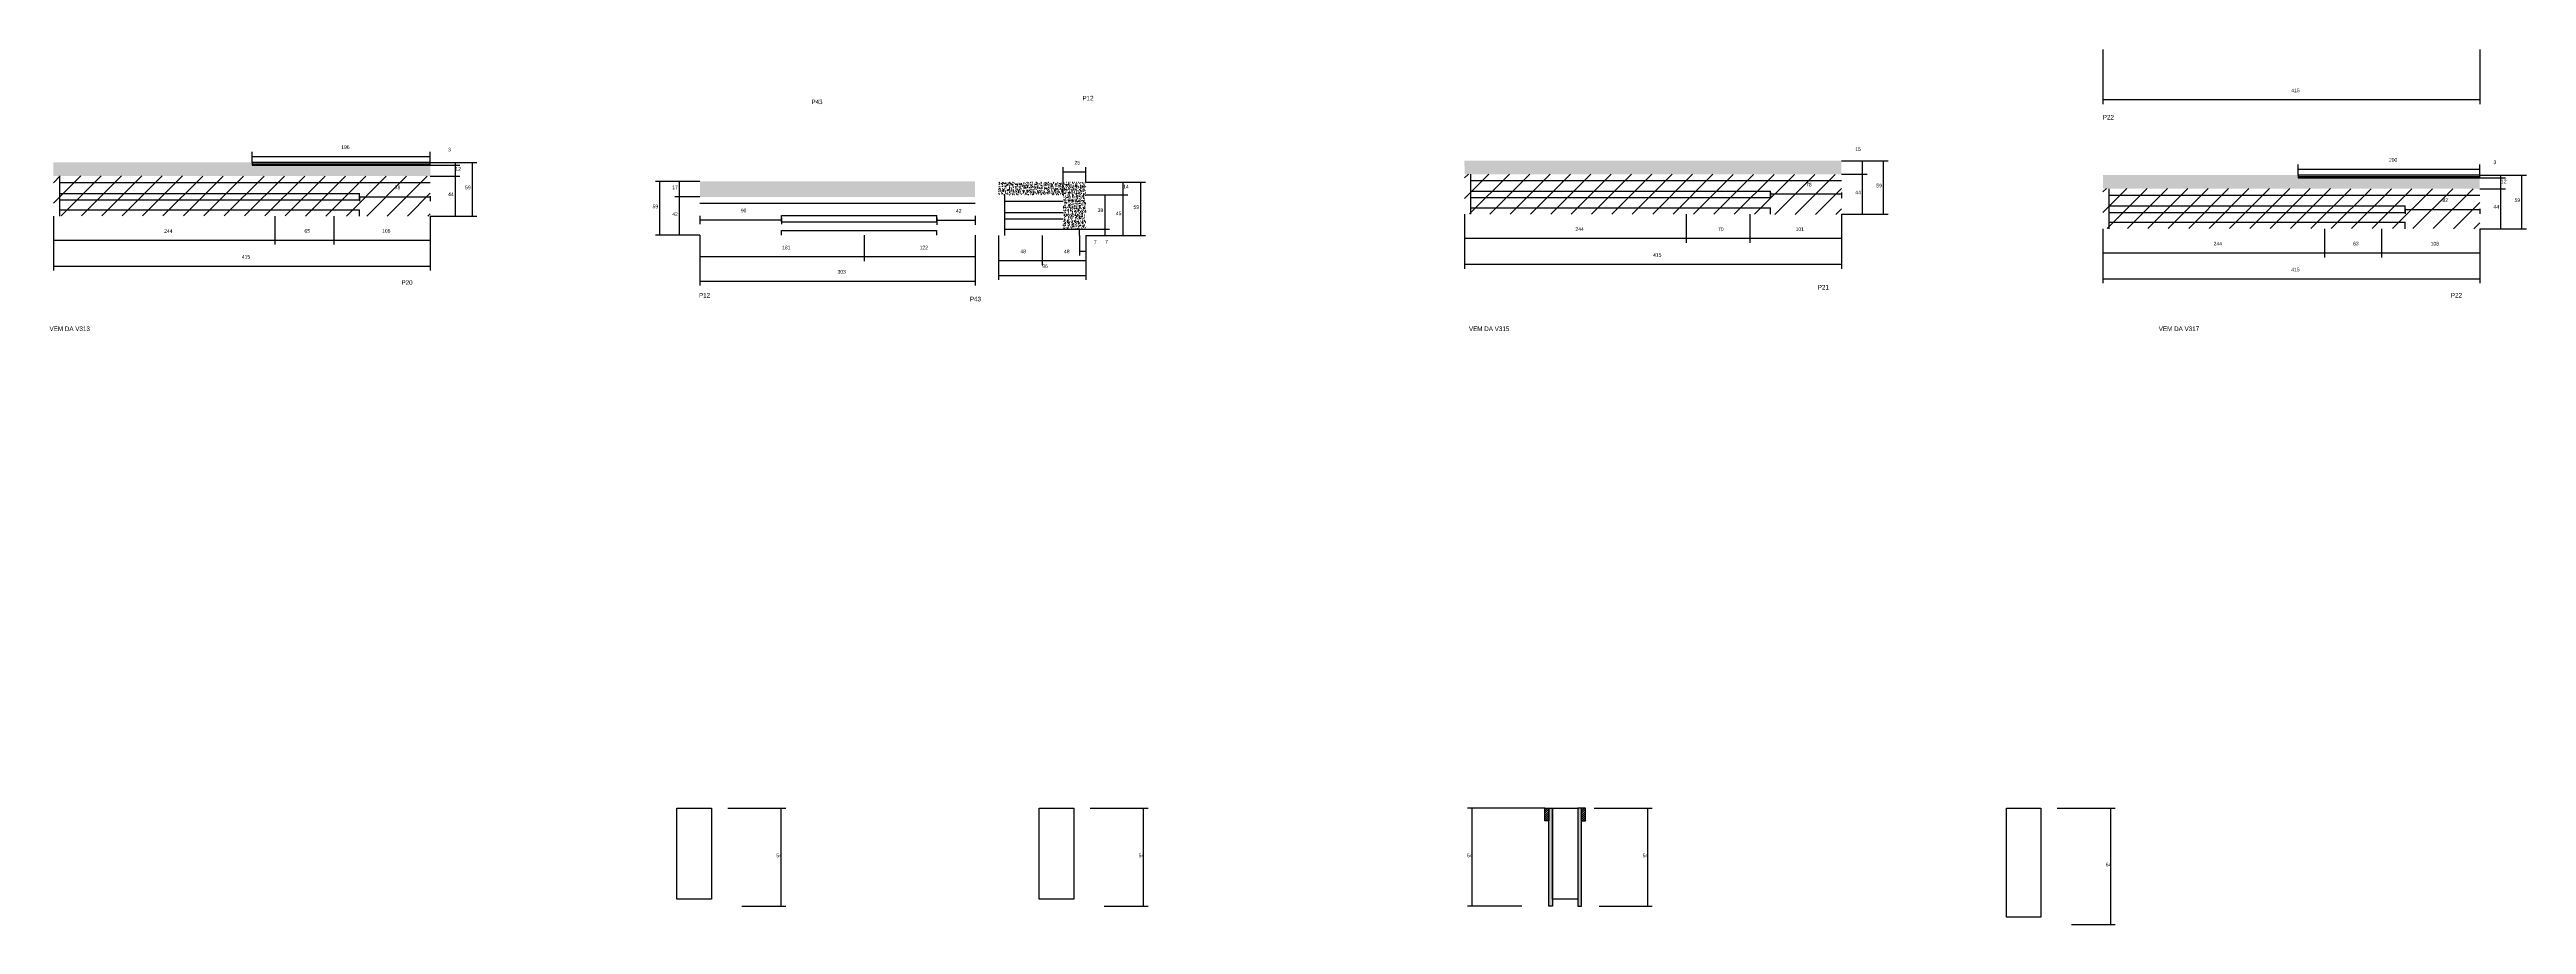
# Model space of a CAD drawing. Header units: metres. Extents: x -65046 to 21926, y -45195 to 1016.
# Drawn here: x 19045 to 21773, y -7429 to -6465 of the extents above; entities that cross this region are included whole.
import ezdxf

# ---------------------------------------------------------------- set-up
doc = ezdxf.new("R2010")
doc.units = ezdxf.units.M
for name, color, linetype in [('CONCRETO', 251, 'Continuous'), ('COTA', 241, 'Continuous'), ('Hachura', 253, 'Continuous'), ('Madeira', 126, 'Continuous'), ('NOMENCLATURA', 7, 'Continuous'), ('Painéis', 200, 'Continuous'), ('REAPROVEITAMENTO', 251, 'Continuous'), ('SARR_2.2x7', 40, 'Continuous'), ('SARR_EDITAR', 141, 'Continuous'), ('Texto Seção', 7, 'Continuous')]:
    doc.layers.add(name, color=color, linetype=linetype)

msp = doc.modelspace()

# ---------------------------------------------------------------- hatches: boundary and pattern name
at = {"layer": 'COTA'}
h = msp.add_hatch(dxfattribs=at)
h.set_pattern_fill('AR-CONC', scale=0.03)
h.paths.add_polyline_path([(19268.3, -6592.4), (19464.3, -6592.4), (19464.3, -6592.4), (19464.3, -6604.4), (19464.3, -6604.4), (19049.3, -6604.4), (19049.3, -6604.4), (19049.3, -6589.4), (19049.3, -6589.4), (19268.3, -6589.4), (19268.3, -6589.4), (19268.3, -6592.4)])
h = msp.add_hatch(dxfattribs=at)
h.set_pattern_fill('AR-CONC', scale=0.03)
h.paths.add_polyline_path([(21018.7, -6602.4), (21018.7, -6587.4), (21018.7, -6587.4), (20603.4, -6587.4), (20603.4, -6587.4), (20603.7, -6602.4), (20603.7, -6602.4), (21018.7, -6602.4)])
h = msp.add_hatch(dxfattribs=at)
h.set_pattern_fill('AR-CONC', scale=0.03)
h.paths.add_polyline_path([(19761.4, -6610.3), (19761.4, -6627.3), (19761.4, -6627.3), (20064.4, -6627.3), (20064.4, -6627.3), (20064.4, -6610.3), (20064.4, -6610.3), (19761.4, -6610.3)])
h = msp.add_hatch(dxfattribs=at)
h.set_pattern_fill('AR-CONC', scale=0.03)
h.paths.add_polyline_path([(20161.4, -6624.9), (20090.4, -6624.9), (20090.4, -6624.9), (20090.4, -6610.9), (20090.4, -6610.9), (20186.4, -6610.9), (20186.4, -6610.9), (20186.4, -6662.9), (20186.4, -6662.9), (20161.4, -6662.9), (20161.4, -6662.9), (20161.4, -6624.9)])
h = msp.add_hatch(dxfattribs=at)
h.set_pattern_fill('AR-CONC', scale=0.03)
h.paths.add_polyline_path([(21521.7, -6606.3), (21721.7, -6606.3), (21721.7, -6606.3), (21721.7, -6618.3), (21721.7, -6618.3), (21306.7, -6618.3), (21306.7, -6618.3), (21306.7, -6603.3), (21306.7, -6603.3), (21521.7, -6603.3), (21521.7, -6603.3), (21521.7, -6606.3)])
at = {"layer": 'Hachura'}
h = msp.add_hatch(dxfattribs=at)
h.set_pattern_fill('ANSI31', scale=0.5)
h.paths.add_polyline_path([(20696.4, -7314.6), (20692, -7314.6), (20692, -7314.6), (20692, -7300.6), (20692, -7300.6), (20696.4, -7300.6), (20696.4, -7300.6), (20696.4, -7314.6)])
h = msp.add_hatch(color=8, dxfattribs=at)
h.dxf.hatch_style = 1
h.paths.add_polyline_path([(20700.4, -7300.6), (20696.4, -7300.6), (20696.4, -7300.6), (20696.4, -7408.6), (20696.4, -7408.6), (20700.4, -7408.6), (20700.4, -7408.6), (20700.4, -7300.6)])
h = msp.add_hatch(color=8, dxfattribs=at)
h.dxf.hatch_style = 1
h.paths.add_polyline_path([(20732.4, -7300.6), (20728.4, -7300.6), (20728.4, -7300.6), (20728.4, -7408.6), (20728.4, -7408.6), (20732.4, -7408.6), (20732.4, -7408.6), (20732.4, -7300.6)])
h = msp.add_hatch(dxfattribs=at)
h.set_pattern_fill('ANSI31', scale=0.5)
h.paths.add_polyline_path([(20732.4, -7314.6), (20736.8, -7314.6), (20736.8, -7314.6), (20736.8, -7300.6), (20736.8, -7300.6), (20732.4, -7300.6), (20732.4, -7300.6), (20732.4, -7314.6)])
at = {"layer": 'REAPROVEITAMENTO'}
h = msp.add_hatch(dxfattribs=at)
h.set_pattern_fill('ANSI31', scale=5)
h.paths.add_polyline_path([(20603.7, -6646.1), (20603.7, -6602.1), (20603.7, -6602.1), (21018.7, -6602.6), (21018.7, -6602.6), (21018.7, -6646.6), (21018.7, -6646.6), (20603.7, -6646.1)])
h = msp.add_hatch(dxfattribs=at)
h.set_pattern_fill('ANSI31', scale=5)
h.paths.add_polyline_path([(19049.3, -6648.2), (19049.3, -6604.2), (19049.3, -6604.2), (19464.3, -6604.4), (19464.3, -6604.4), (19464.3, -6648.4), (19464.3, -6648.4), (19049.3, -6648.2)])
h = msp.add_hatch(dxfattribs=at)
h.set_pattern_fill('ANSI31', scale=5)
h.paths.add_polyline_path([(21306.7, -6662.1), (21306.7, -6618.1), (21306.7, -6618.1), (21721.7, -6618.3), (21721.7, -6618.3), (21721.7, -6662.3), (21721.7, -6662.3), (21306.7, -6662.1)])

# ---------------------------------------------------------------- linework, layer by layer
at = {"layer": 'CONCRETO'}
for points in [[(19736.1, -7300.6), (19736.1, -7300.6), (19774.1, -7300.6), (19774.1, -7328.6), (19774.1, -7328.6), (19774.1, -7400.6), (19736.1, -7400.6), (19736.1, -7300.6)], [(20135.2, -7300.6), (20135.2, -7300.6), (20173.2, -7300.6), (20173.2, -7328.6), (20173.2, -7328.6), (20173.2, -7400.6), (20135.2, -7400.6), (20135.2, -7300.6)], [(20700.4, -7300.6), (20700.4, -7300.6), (20728.4, -7300.6), (20728.4, -7328.6), (20728.4, -7328.6), (20728.4, -7400.6), (20700.4, -7400.6), (20700.4, -7300.6)], [(21200.4, -7300.6), (21200.4, -7300.6), (21238.4, -7300.6), (21238.4, -7328.6), (21238.4, -7328.6), (21238.4, -7420.6), (21200.4, -7420.6), (21200.4, -7300.6)]]:
    msp.add_lwpolyline(points, close=True, dxfattribs=at)
at = {"layer": 'COTA'}
for p, q in [((21306.7, -6465), (21306.7, -6525.1)), ((21721.7, -6465), (21721.7, -6525.1)), ((21306.7, -6520.1), (21721.7, -6520.1)), ((19268.3, -6589.4), (19268.3, -6577.8)), ((19268.3, -6582.8), (19464.3, -6582.8)), ((19464.3, -6589.4), (19464.3, -6577.8)), ((19464.3, -6589.4), (19515.8, -6589.4)), ((19464.3, -6589.4), (19497.1, -6589.4)), ((19464.3, -6592.4), (19497.1, -6592.4)), ((19464.3, -6592.4), (19497.1, -6592.4)), ((19492.1, -6592.4), (19492.1, -6589.4)), ((19492.1, -6604.4), (19492.1, -6592.4)), ((19510.8, -6648.4), (19510.8, -6589.4)), ((20161.4, -6624.9), (20161.4, -6594.7)), ((20161.4, -6599.7), (20186.4, -6599.7)), ((20186.4, -6610.9), (20186.4, -6594.7)), ((21018.7, -6587.4), (21047, -6587.4)), ((21018.7, -6587.4), (21070.2, -6587.4)), ((21042, -6602.4), (21042, -6587.4)), ((21065.2, -6646.4), (21065.2, -6587.4)), ((21521.7, -6603.3), (21521.7, -6591.7)), ((21521.7, -6596.7), (21721.7, -6596.7)), ((21721.7, -6603.3), (21721.7, -6591.7)), ((19386.3, -6626.4), (19386.3, -6632.1)), ((19386.3, -6627.1), (19464.3, -6627.1)), ((19464.3, -6604.4), (19497.1, -6604.4)), ((19464.3, -6604.4), (19497.1, -6604.4)), ((19464.3, -6626.4), (19464.3, -6632.1)), ((19492.1, -6648.4), (19492.1, -6604.4)), ((19761.4, -6610.3), (19712.3, -6610.3)), ((19717.3, -6669.3), (19717.3, -6610.3)), ((19761.4, -6610.3), (19733.9, -6610.3)), ((19761.4, -6627.3), (19733.9, -6627.3)), ((19761.4, -6627.3), (19733.9, -6627.3)), ((19738.9, -6627.3), (19738.9, -6610.3)), ((19738.9, -6669.3), (19738.9, -6627.3)), ((20186.4, -6624.9), (20212.6, -6624.9)), ((20207.6, -6662.9), (20207.6, -6624.9)), ((20940.7, -6622.6), (20940.7, -6628.8)), ((20940.7, -6623.8), (21018.7, -6623.8)), ((21018.7, -6602.4), (21047, -6602.4)), ((21018.7, -6602.4), (21047, -6602.4)), ((21018.7, -6622.6), (21018.7, -6628.8)), ((21042, -6646.4), (21042, -6602.4)), ((21721.7, -6603.3), (21750.1, -6603.3)), ((21721.7, -6603.3), (21773.2, -6603.3)), ((21721.7, -6606.3), (21750.1, -6606.3)), ((21721.7, -6606.3), (21750.1, -6606.3)), ((21721.7, -6618.3), (21750.1, -6618.3)), ((21721.7, -6618.3), (21750.1, -6618.3)), ((21745.1, -6606.3), (21745.1, -6603.3)), ((21745.1, -6618.3), (21745.1, -6606.3)), ((21745.1, -6662.3), (21745.1, -6618.3)), ((21768.2, -6662.3), (21768.2, -6603.3)), ((19049.3, -6648.4), (19049.3, -6679.9)), ((19049.3, -6648.4), (19049.3, -6708.5)), ((19293.3, -6648.4), (19293.3, -6679.9)), ((19293.3, -6648.4), (19293.3, -6679.9)), ((19358.3, -6648.4), (19358.3, -6679.9)), ((19358.3, -6648.4), (19358.3, -6679.9)), ((19464.3, -6648.4), (19464.3, -6679.9)), ((19464.3, -6648.4), (19464.3, -6708.5)), ((19464.3, -6648.4), (19497.1, -6648.4)), ((19464.3, -6648.4), (19515.8, -6648.4)), ((20603.7, -6646.4), (20603.7, -6677.9)), ((20603.7, -6646.4), (20603.7, -6706.4)), ((20847.7, -6646.4), (20847.7, -6677.9)), ((20847.7, -6646.4), (20847.7, -6677.9)), ((20917.7, -6646.4), (20917.7, -6677.9)), ((20917.7, -6646.4), (20917.7, -6677.9)), ((21018.7, -6646.4), (21018.7, -6677.9)), ((21018.7, -6646.4), (21018.7, -6706.4)), ((21018.7, -6646.4), (21047, -6646.4)), ((21018.7, -6646.4), (21070.2, -6646.4)), ((21639.7, -6640.3), (21639.7, -6646)), ((21639.7, -6641), (21721.7, -6641)), ((21721.7, -6640.3), (21721.7, -6646)), ((19049.3, -6674.9), (19293.3, -6674.9)), ((19293.3, -6674.9), (19358.3, -6674.9)), ((19358.3, -6674.9), (19464.3, -6674.9)), ((19761.4, -6669.3), (19712.3, -6669.3)), ((19761.4, -6669.3), (19733.9, -6669.3)), ((19761.4, -6669.3), (19761.4, -6698.1)), ((19761.4, -6669.3), (19761.4, -6725)), ((19942.4, -6669.3), (19942.4, -6698.1)), ((19942.4, -6669.3), (19942.4, -6698.1)), ((20064.4, -6669.3), (20064.4, -6698.1)), ((20064.4, -6669.3), (20064.4, -6725)), ((20090.4, -6669.9), (20090.4, -6718.7)), ((20179.4, -6669.9), (20179.4, -6691.9)), ((20186.4, -6662.9), (20212.6, -6662.9)), ((20186.4, -6662.9), (20212.6, -6662.9)), ((20186.4, -6669.9), (20186.4, -6718.7)), ((20186.4, -6669.9), (20212.6, -6669.9)), ((20186.4, -6669.9), (20186.4, -6691.9)), ((20207.6, -6669.9), (20207.6, -6662.9)), ((20603.7, -6672.9), (20847.7, -6672.9)), ((20847.7, -6672.9), (20917.7, -6672.9)), ((20917.7, -6672.9), (21018.7, -6672.9)), ((21306.7, -6662.3), (21306.7, -6693.9)), ((21306.7, -6662.3), (21306.7, -6722.4)), ((21550.7, -6662.3), (21550.7, -6693.9)), ((21550.7, -6662.3), (21550.7, -6693.9)), ((21613.7, -6662.3), (21613.7, -6693.9)), ((21613.7, -6662.3), (21613.7, -6693.9)), ((21721.7, -6662.3), (21721.7, -6693.9)), ((21721.7, -6662.3), (21721.7, -6722.4)), ((21721.7, -6662.3), (21750.1, -6662.3)), ((21721.7, -6662.3), (21773.2, -6662.3)), ((19049.3, -6703.5), (19464.3, -6703.5)), ((19761.4, -6693.1), (19942.4, -6693.1)), ((19942.4, -6693.1), (20064.4, -6693.1)), ((20179.4, -6686.9), (20186.4, -6686.9)), ((20603.7, -6701.4), (21018.7, -6701.4)), ((21306.7, -6688.9), (21550.7, -6688.9)), ((21550.7, -6688.9), (21613.7, -6688.9)), ((21613.7, -6688.9), (21721.7, -6688.9)), ((19761.4, -6720), (20064.4, -6720)), ((20090.4, -6713.7), (20186.4, -6713.7)), ((21306.7, -6717.4), (21721.7, -6717.4)), ((19792.1, -7300.6), (19856, -7300.6)), ((19851, -7408.6), (19851, -7300.6)), ((20191.2, -7300.6), (20255.1, -7300.6)), ((20250.1, -7408.6), (20250.1, -7300.6)), ((20692, -7300.6), (20606.8, -7300.6)), ((20611.8, -7408.6), (20611.8, -7300.6)), ((20746.4, -7300.6), (20810.3, -7300.6)), ((20805.3, -7408.6), (20805.3, -7300.6)), ((21256.4, -7300.6), (21320.3, -7300.6)), ((21315.3, -7428.6), (21315.3, -7300.6)), ((19807.7, -7408.6), (19856, -7408.6)), ((20206.8, -7408.6), (20255.1, -7408.6)), ((20666.8, -7408.6), (20606.8, -7408.6)), ((20752, -7408.6), (20810.3, -7408.6)), ((21272, -7428.6), (21320.3, -7428.6))]:
    msp.add_line(p, q, dxfattribs=at)
at = {"layer": 'Madeira'}
for points in [[(20696.4, -7314.6), (20692, -7314.6), (20692, -7300.6), (20696.4, -7300.6)], [(20732.4, -7314.6), (20736.8, -7314.6), (20736.8, -7300.6), (20732.4, -7300.6)]]:
    msp.add_lwpolyline(points, close=True, dxfattribs=at)
at = {"layer": 'Painéis'}
for p, q in [((20186.4, -6610.9), (20232.6, -6610.9)), ((20186.4, -6610.9), (20252.1, -6610.9)), ((20186.4, -6624.9), (20232.6, -6624.9)), ((20186.4, -6624.9), (20232.6, -6624.9)), ((20227.6, -6624.9), (20227.6, -6610.9)), ((20227.6, -6669.9), (20227.6, -6624.9)), ((20247.1, -6669.9), (20247.1, -6610.9)), ((19761.4, -6648.3), (19761.4, -6657.4)), ((19761.4, -6652.4), (19851.4, -6652.4)), ((19851.4, -6650.3), (19851.4, -6657.4)), ((20022.4, -6650.3), (20022.4, -6657.9)), ((20022.4, -6652.9), (20064.4, -6652.9)), ((20064.4, -6648.3), (20064.4, -6657.9)), ((20090.4, -6669.9), (20090.4, -6702.4)), ((20138.4, -6669.9), (20138.4, -6702.4)), ((20138.4, -6669.9), (20138.4, -6702.4)), ((20186.4, -6669.9), (20232.6, -6669.9)), ((20186.4, -6669.9), (20252.1, -6669.9)), ((20186.4, -6669.9), (20186.4, -6702.4)), ((20090.4, -6697.4), (20138.4, -6697.4)), ((20138.4, -6697.4), (20186.4, -6697.4))]:
    msp.add_line(p, q, dxfattribs=at)
for points in [[(19464.3, -6589.4), (19268.3, -6589.4), (19268.3, -6592.4), (19464.3, -6592.4)], [(21721.7, -6603.3), (21521.7, -6603.3), (21521.7, -6606.3), (21721.7, -6606.3)], [(20696.4, -7300.6), (20700.4, -7300.6), (20700.4, -7408.6), (20696.4, -7408.6)], [(20732.4, -7300.6), (20728.4, -7300.6), (20728.4, -7408.6), (20732.4, -7408.6)]]:
    msp.add_lwpolyline(points, close=True, dxfattribs=at)
at = {"layer": 'SARR_2.2x7'}
for p, q in [((19056.3, -6648.4), (19056.3, -6604.4)), ((19056.3, -6611.4), (19293.3, -6611.4)), ((19056.3, -6623.4), (19293.3, -6623.4)), ((19293.3, -6611.4), (19358.3, -6611.4)), ((19293.3, -6623.4), (19358.3, -6623.4)), ((19358.3, -6611.4), (19464.3, -6611.4)), ((19358.3, -6623.4), (19386.3, -6623.4)), ((19386.3, -6630.4), (19386.3, -6623.4)), ((20097.4, -6669.9), (20097.4, -6624.9)), ((20610.6, -6646.4), (20610.6, -6602.4)), ((20610.6, -6609.4), (20847.7, -6609.4)), ((20610.6, -6620.9), (20847.7, -6620.9)), ((20610.6, -6627.9), (20847.7, -6627.9)), ((20847.7, -6609.4), (20917.7, -6609.4)), ((20847.7, -6620.9), (20917.7, -6620.9)), ((20847.7, -6627.9), (20917.7, -6627.9)), ((20917.7, -6609.4), (21018.7, -6609.4)), ((20917.7, -6620.9), (20940.7, -6620.9)), ((20917.7, -6627.9), (20940.7, -6627.9)), ((20940.7, -6627.9), (20940.7, -6620.9)), ((21313.6, -6662.3), (21313.6, -6618.3)), ((21313.6, -6625.3), (21550.7, -6625.3)), ((21550.7, -6625.3), (21613.7, -6625.3)), ((21613.7, -6625.3), (21721.7, -6625.3)), ((19056.3, -6630.4), (19293.3, -6630.4)), ((19056.3, -6641.4), (19293.3, -6641.4)), ((19293.3, -6630.4), (19358.3, -6630.4)), ((19293.3, -6641.4), (19358.3, -6641.4)), ((19358.3, -6630.4), (19386.3, -6630.4)), ((19358.3, -6641.4), (19386.3, -6641.4)), ((19386.3, -6648.4), (19386.3, -6641.4)), ((19761.4, -6634.3), (19942.4, -6634.3)), ((19851.3, -6654.6), (19851.4, -6647.7)), ((19851.4, -6647.7), (19942.4, -6647.7)), ((19851.4, -6654.7), (19942.4, -6654.7)), ((19942.4, -6634.3), (20064.4, -6634.3)), ((19942.4, -6647.7), (20022.4, -6647.7)), ((19942.4, -6654.7), (20022.4, -6654.7)), ((20022.4, -6654.6), (20022.4, -6647.7)), ((20097.4, -6631.9), (20138.4, -6631.9)), ((20097.4, -6644.3), (20138.4, -6644.3)), ((20097.4, -6651.3), (20138.4, -6651.3)), ((20138.4, -6631.9), (20161.4, -6631.9)), ((20138.4, -6644.3), (20161.4, -6644.3)), ((20138.4, -6651.3), (20161.4, -6651.3)), ((20610.6, -6639.4), (20847.7, -6639.4)), ((20847.7, -6639.4), (20917.7, -6639.4)), ((20917.7, -6639.4), (20940.7, -6639.4)), ((20940.7, -6646.4), (20940.7, -6639.4)), ((21313.6, -6637.3), (21550.7, -6637.3)), ((21313.6, -6644.3), (21550.7, -6644.3)), ((21313.6, -6655.3), (21550.7, -6655.3)), ((21550.7, -6637.3), (21613.7, -6637.3)), ((21550.7, -6644.3), (21613.7, -6644.3)), ((21550.7, -6655.3), (21613.7, -6655.3)), ((21613.7, -6637.3), (21639.7, -6637.3)), ((21613.7, -6644.3), (21639.7, -6644.3)), ((21613.7, -6655.3), (21639.7, -6655.3)), ((21639.7, -6644.3), (21639.7, -6637.3)), ((21639.7, -6662.3), (21639.7, -6655.3)), ((19851.4, -6664.3), (19942.4, -6664.3)), ((19851.4, -6669.3), (19851.4, -6664.3)), ((19942.4, -6664.3), (20022.4, -6664.3)), ((20022.4, -6669.3), (20022.4, -6664.3)), ((20097.4, -6662.9), (20138.4, -6662.9)), ((20138.4, -6662.9), (20186.4, -6662.9)), ((20179.4, -6669.9), (20179.4, -6662.9))]:
    msp.add_line(p, q, dxfattribs=at)
at = {"layer": 'SARR_EDITAR'}
for p, q in [((19268.3, -6590.9), (19464.3, -6590.9)), ((21521.7, -6604.8), (21721.7, -6604.8))]:
    msp.add_line(p, q, dxfattribs=at)

# ---------------------------------------------------------------- texts
at = {"layer": 'COTA'}
for s, p in [('415', (21514.2, -6512)), ('196', (19366.3, -6574.6)), ('3', (19483.9, -6577.2)), ('15', (21033.9, -6576.7)), ('12', (19492.1, -6598.4)), ('25', (20173.9, -6591.6)), ('200', (21621.7, -6588.6)), ('3', (21736.8, -6591.2)), ('78', (19425.3, -6619)), ('44', (19484, -6626.4)), ('59', (19502.7, -6618.9)), ('17', (19730.9, -6618.8)), ('78', (20979.7, -6615.8)), ('44', (21034, -6624.4)), ('59', (21057, -6616.9)), ('82', (21680.7, -6632.9)), ('12', (21745.1, -6612.3)), ('59', (21760.1, -6632.8)), ('59', (19709.2, -6639.8)), ('42', (19730.9, -6648.3)), ('38', (20199.4, -6643.9)), ('44', (21737, -6640.3)), ('244', (19171.3, -6666.9)), ('65', (19325.8, -6666.8)), ('106', (19411.3, -6666.8)), ('181', (19851.9, -6685)), ('122', (20003.4, -6685)), ('7', (20195.3, -6678.8)), ('7', (20207.6, -6678.8)), ('244', (20725.7, -6664.8)), ('70', (20882.7, -6664.8)), ('101', (20968.2, -6664.8)), ('244', (21428.7, -6680.8)), ('63', (21582.2, -6680.7)), ('108', (21667.7, -6680.8)), ('415', (19256.8, -6695.4)), ('303', (19912.9, -6711.8)), ('96', (20138.4, -6705.6)), ('415', (20811.2, -6693.3)), ('415', (21514.2, -6709.3)), ('54', (19845.5, -7354.6)), ('54', (20244.6, -7354.6)), ('54', (20606.3, -7354.6)), ('54', (20799.8, -7354.6)), ('64', (21309.8, -7364.6))]:
    msp.add_text(s, height=4, dxfattribs=at).set_placement(p)
at = {"layer": 'NOMENCLATURA'}
for s, p in [('P43', (19884.2, -6525.1)), ('P12', (20182.7, -6521)), ('P22', (21306.6, -6542.1)), ('P20', (19432.6, -6724.1)), ('P12', (19760.4, -6738.2)), ('P43', (20058.7, -6742.3)), ('P21', (20992.6, -6729.3)), ('P22', (21690, -6738.1))]:
    msp.add_text(s, height=5, dxfattribs=at).set_placement(p)
at = {"layer": 'Painéis'}
for s, p in [('14', (20227.6, -6617.9)), ('90', (19806.4, -6644.3)), ('42', (20043.4, -6644.8)), ('45', (20219.5, -6647.4)), ('59', (20238.9, -6640.4)), ('48', (20114.4, -6689.3)), ('48', (20162.4, -6689.3))]:
    msp.add_text(s, height=4, dxfattribs=at).set_placement(p)
at = {"layer": 'Texto Seção'}
for s, p in [('VEM DA V313', (19045, -6775)), ('VEM DA V315', (20608.4, -6775)), ('VEM DA V317', (21368.2, -6775))]:
    msp.add_text(s, height=5, dxfattribs=at).set_placement(p)

doc.saveas('drawing.dxf')
